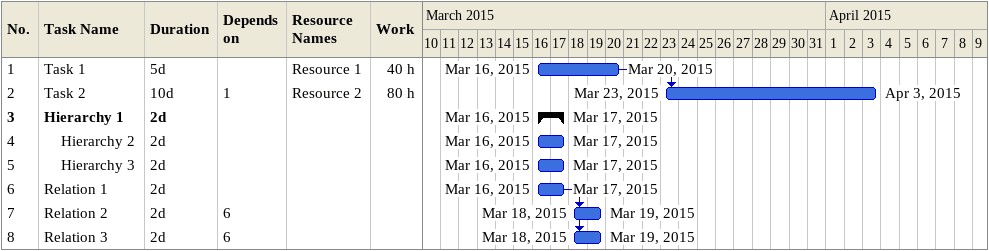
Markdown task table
| ID | Level | Task | Duration | Start | Finish | Predecessors | Resources | Work (h) |
|---|---|---|---|---|---|---|---|---|
| 1 | 1 | Task 1 | 5d | 2015-03-16 | 2015-03-20 |  | Resource 1 | 40 |
| 2 | 1 | Task 2 | 10d | 2015-03-23 | 2015-04-03 | 1 | Resource 2 | 80 |
| 3 | 1 | **Hierarchy 1** | 2d | 2015-03-16 | 2015-03-17 |  |  |  |
| 4 | 2 | Hierarchy 2 | 2d | 2015-03-16 | 2015-03-17 |  |  |  |
| 5 | 2 | Hierarchy 3 | 2d | 2015-03-16 | 2015-03-17 |  |  |  |
| 6 | 1 | Relation 1 | 2d | 2015-03-16 | 2015-03-17 |  |  |  |
| 7 | 1 | Relation 2 | 2d | 2015-03-18 | 2015-03-19 | 6 |  |  |
| 8 | 1 | Relation 3 | 2d | 2015-03-18 | 2015-03-19 | 6 |  |  |
